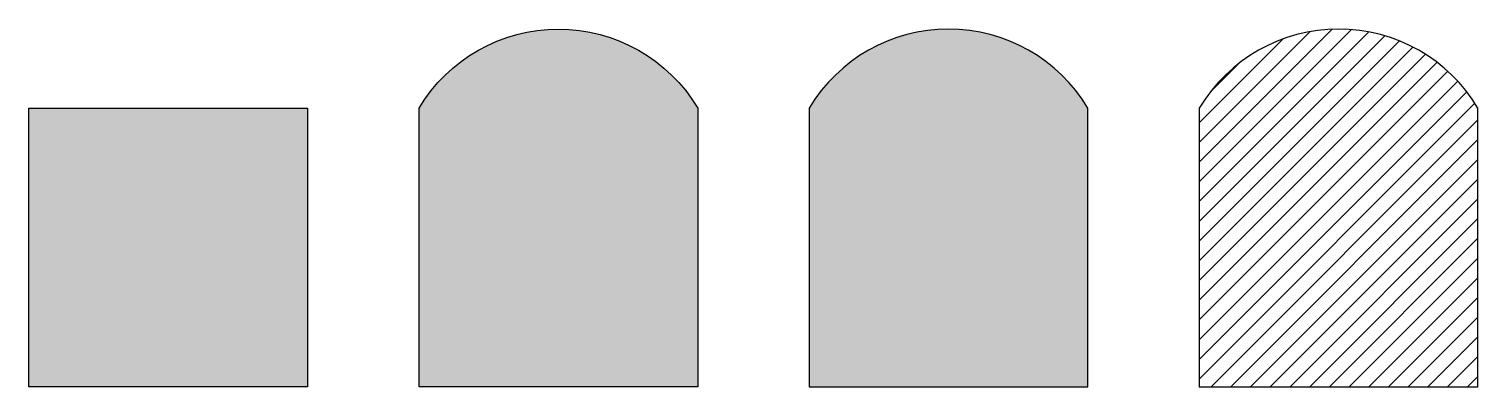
# Model space of a CAD drawing. Header units: inches. Extents: x 0 to 13, y 0 to 3.2.
import ezdxf

# ---------------------------------------------------------------- set-up
doc = ezdxf.new("R2010")
doc.units = ezdxf.units.IN
doc.header["$MEASUREMENT"] = 0

msp = doc.modelspace()

# ---------------------------------------------------------------- hatches: boundary and pattern name
h = msp.add_hatch(color=256)
h.dxf.hatch_style = 1
edge = h.paths.add_edge_path()
edge.add_line((3.5, 0), (3.5, 2.5))
edge.add_arc((4.75, 1.75), 1.457737973711324, 30.96375653207349, 149.0362434679265, ccw=False)
edge.add_line((6, 2.5), (6, 0))
edge.add_line((6, 0), (3.5, 0))
h = msp.add_hatch(color=256)
h.dxf.hatch_style = 1
edge = h.paths.add_edge_path()
edge.add_line((7, 0), (9.5, 0))
edge.add_line((9.5, 0), (9.5, 2.5))
edge.add_arc((8.25, 1.749999999999999), 1.457737973711324, 30.96375653207355, 149.0362434679264)
edge.add_line((7, 2.5), (7, 0))
h = msp.add_hatch()
h.set_pattern_fill('ANSI31', color=256)
h.set_pattern_definition([(45, (0, 0), (-0.0883883476483185, 0.0883883476483185), [])])
edge = h.paths.add_edge_path()
edge.add_line((10.5, 0), (13, 0))
edge.add_line((13, 0), (13, 2.5))
edge.add_arc((11.75, 1.749999999999999), 1.457737973711325, 30.96375653207355, 149.0362434679264)
edge.add_line((10.5, 2.5), (10.5, 0))
h = msp.add_hatch(color=256)
h.dxf.hatch_style = 1
h.paths.add_polyline_path([(0, 0), (2e-16, 2.5), (2.5, 2.5), (2.499999999999999, 0)])

# ---------------------------------------------------------------- linework, layer by layer
for p, q in [((10.5, 2.5), (10.5, 0)), ((13, 0), (13, 2.5)), ((10.5, 0), (13, 0))]:
    msp.add_line(p, q)
for points in [[(3.5, 0), (3.5, 2.5, -0.5661903789690604), (6, 2.5), (6, 0)], [(7, 0), (9.5, 0), (9.5, 2.5, 0.5661903789690598), (7, 2.5)]]:
    msp.add_lwpolyline(points, format="xyb", close=True)
msp.add_lwpolyline([(0, 0), (2e-16, 2.5), (2.5, 2.5), (2.499999999999999, 0)], close=True)
msp.add_arc((11.75, 1.749999999999999), 1.457737973711325, 30.96375653207355, 149.0362434679264)

doc.saveas('drawing.dxf')
